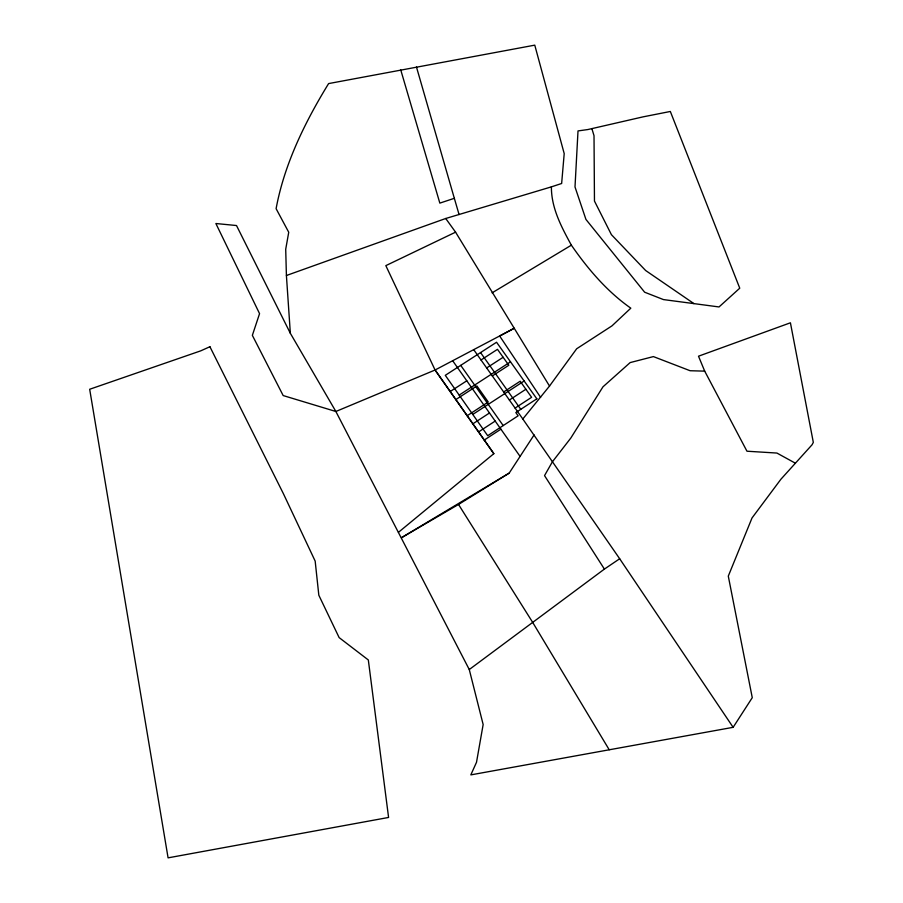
<?xml version="1.0" encoding="UTF-8"?>
<svg xmlns="http://www.w3.org/2000/svg" width="903" height="903" viewBox="0 0 903 903"><rect width="100%" height="100%" fill="white"/><g stroke="black" fill="none" stroke-linecap="round" stroke-linejoin="round"><path stroke-width="1.35" d="M733.134 727.321L619.684 558.754L522.803 418.992L549.509 386.055L514.236 328.274L435.077 370.004L335.871 411.486L283.17 395.559L252.355 335.352L259.556 313.646L215.873 223.515L236.507 225.536L290.348 333.309L335.871 411.486L469.267 669.541L483.15 724.533L476.513 762.279L470.824 774.887L733.134 727.321L752.267 697.68L728.292 576.114L752.03 517.95L780.926 479.211L812.068 444.761L813.321 442.38L790.418 322.8L698.504 356.2L704.701 371.144L746.962 451.218L776.919 453.058L795.272 463.137M509.202 473.104L401.474 537.714L458.521 504.45L509.202 473.093L534.102 434.919M549.509 386.055L576.678 348.761L611.986 325.859L630.813 308.171C607.042 291.5 587.83 268.925 571.373 245.176C561.485 227.071 551.27 208.04 551.394 186.865L561.643 183.49L564.206 153.612L534.768 45.15L328.613 83.584C305.033 121.973 284.298 164.177 276.104 208.683L288.734 232.263L285.709 249.262L286.409 275.505L290.348 333.309M398.437 532.33L493.839 453.678L435.077 370.004L385.829 265.64L455.575 232.161L514.236 328.274M469.267 669.541L604.4 569.093L619.684 558.754M478.545 431.95L495.183 421.08M515.082 408.088L531.607 397.297L520.184 381.247L503.682 391.981M484.245 440.077L500.894 429.185M467.167 415.73L488.252 402.016L476.897 385.942L455.834 399.589M472.766 414.443L524.158 381.01M472.845 423.834L489.482 412.987M509.371 400.029L525.885 389.261M459.175 395.085L510.5 361.832M492.316 375.941L508.807 365.252L497.485 349.337L481.006 359.981M450.191 391.541L466.806 380.795M486.661 367.95L503.14 357.283M492.09 292.843L571.373 245.176M513.796 328.489L499.675 336.029L540.615 397.388M286.409 275.505L445.721 218.492L551.394 186.865M416.475 67.036L454.333 198.31L439.84 203.119L400.763 69.96M704.701 371.144L690.095 370.727L653.4 356.595L630.147 362.588L602.978 386.823L570.809 438.057L552.376 461.839L544.532 475.61L604.4 569.093M693.944 303.611L663.445 299.582L644.64 292.211L585.934 219.418L575.008 186.977L578.01 130.924L587.853 129.547L643.004 116.871L670.331 111.475L739.749 288.192L719.025 306.952L693.944 303.611L645.634 270.505L611.41 234.667L594.467 201.076L594.016 135.698L591.883 128.621M445.721 218.492L455.575 232.161M480.554 352.576L520.783 409.319M473.714 349.675L522.803 418.981M460.722 365.365L503.197 425.573M452.674 360.748L520.083 456.41M435.077 370.004L493.839 453.678M458.521 504.45L532.589 622.235L609.198 749.738M454.333 198.31L459.074 214.553M536.845 398.821L515.827 412.558L518.13 415.809L487.71 435.709L445.292 375.321L496.56 342.248L536.845 398.821M209.914 346.718L200.726 350.849L89.679 389.261L168.082 857.85L388.583 817.452L368.322 659.969L339.133 637.597L318.827 595.224L315.17 561.102L283.373 493.636L209.914 346.718"/></g></svg>
